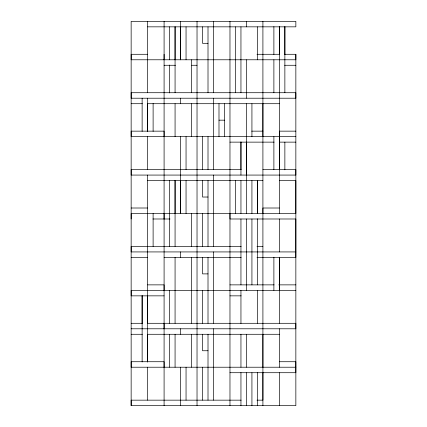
<?xml version="1.0" encoding="UTF-8"?>
<svg xmlns="http://www.w3.org/2000/svg" width="427" height="427" viewBox="0 0 427 427"><rect width="100%" height="100%" fill="white"/><g stroke="black" fill="none" stroke-linecap="round" stroke-linejoin="round"><path stroke-width="0.64" d="M284.649 54.288L295.852 54.288L295.852 405.65L131.148 405.65L131.148 400.158L241.17 400.158M131.148 218.992L131.148 213.5L295.852 213.5L295.852 180.562L279.381 180.562M142.132 295.852L142.132 361.952M164.091 367.22L164.091 361.728L131.148 361.728L131.148 367.22L295.852 367.22M164.091 328.79L164.091 323.298M164.091 290.36L164.091 284.868L147.619 284.868M164.091 218.992L164.091 213.5M164.091 136.64L164.091 131.148L131.148 131.148L131.148 136.64L295.852 136.64M164.091 59.78L164.091 54.288M175.07 213.5L175.07 180.562L175.07 246.438M175.07 59.78L175.07 26.842L175.07 92.718M180.562 21.35L180.562 59.78L180.562 26.842M229.972 213.5L229.972 218.992L295.852 218.992L295.852 257.422L256.979 257.422M240.951 175.07L240.951 142.132M246.438 405.65L246.438 372.712M246.438 175.07L246.438 142.132M251.93 405.65L251.93 372.712M251.93 284.868L251.93 218.992M262.909 372.488L262.909 400.158L256.979 400.158M262.909 367.22L262.909 334.282M262.909 213.5L262.909 208.008L279.381 208.008M262.909 136.64L262.909 103.702M273.888 54.512L273.888 26.618M279.381 290.36L279.381 257.422M279.381 169.802L279.381 131.148L295.852 131.148M284.868 169.802L284.868 142.132M284.868 54.512L284.868 26.842M295.852 54.288L295.852 59.78L240.951 59.78M147.619 26.842L295.852 26.842L295.852 21.35L131.148 21.35L131.148 405.65M208.008 43.308L202.521 43.308L202.521 26.842M147.619 54.288L131.148 54.288L131.148 59.78L240.732 59.78M256.979 54.288L279.381 54.288L279.381 26.618L279.381 213.5M164.091 65.272L175.508 65.272M191.76 65.272L197.028 65.272M284.649 65.272L295.852 65.272M131.148 103.702L142.351 103.702M279.381 103.702L147.619 103.702L147.619 131.372L147.619 98.21M218.992 120.168L224.479 120.168M251.711 131.148L262.909 131.148M229.972 142.132L274.107 142.132M279.381 142.132L295.852 142.132M241.17 169.578L131.148 169.578L131.148 175.07L295.852 175.07L295.852 169.578L262.909 169.578M147.619 180.562L262.909 180.562M208.008 197.028L202.521 197.028L202.521 180.562M131.148 208.008L147.619 208.008M152.893 218.992L170.021 218.992M241.17 246.438L131.148 246.438L131.148 251.93L295.852 251.93M256.979 246.438L262.909 246.438M131.148 257.422L147.619 257.422M164.091 257.422L241.17 257.422M208.008 273.888L202.521 273.888L202.521 257.422M229.972 284.868L274.107 284.868M278.719 284.868L295.852 284.868M191.542 290.36L131.148 290.36L131.148 295.852L164.091 295.852M191.76 290.36L295.852 290.36M229.972 295.852L241.17 295.852M131.148 323.298L142.351 323.298M131.148 328.79L295.852 328.79L295.852 323.298L147.619 323.298L147.619 295.628M131.148 334.282L142.351 334.282M279.381 334.282L147.619 334.282L147.619 361.952L147.619 175.07M208.008 350.748L202.521 350.748L202.521 334.282M279.381 361.728L295.852 361.728L295.852 372.712L229.972 372.712M284.868 26.618L284.868 92.718M279.381 218.992L279.381 251.93M279.381 257.198L279.381 323.298M279.381 328.79L279.381 367.22M279.381 372.712L279.381 405.65M273.888 59.78L273.888 92.718M273.888 136.64L273.888 169.578M273.888 257.198L273.888 290.36M262.909 21.35L262.909 405.65M257.422 26.842L257.422 59.78M257.422 218.768L257.422 284.868M257.422 290.36L257.422 323.298M257.422 372.488L257.422 405.65M251.93 103.702L251.93 136.64M251.93 180.562L251.93 213.5M246.438 21.35L246.438 26.842M246.438 59.78L246.438 98.21M246.438 103.702L246.438 213.5M246.438 218.992L246.438 290.36M246.438 334.282L246.438 367.22M240.951 26.842L240.951 92.718M240.951 141.908L240.951 169.578M240.951 180.562L240.951 213.5M240.951 218.992L240.951 284.868M240.951 290.36L240.951 323.522M240.951 334.282L240.951 367.22M240.951 372.488L240.951 405.65M235.458 26.842L235.458 92.718M235.458 180.562L235.458 213.5M229.972 21.35L229.972 405.65M224.479 103.702L224.479 136.64M218.992 103.702L218.992 136.64M213.5 21.35L213.5 92.718M213.5 98.21L213.5 169.578M213.5 175.07L213.5 246.438M213.5 251.93L213.5 323.298M213.5 328.79L213.5 400.158M208.008 26.842L208.008 92.718M208.008 136.64L208.008 169.578M208.008 180.562L208.008 246.438M208.008 257.422L208.008 323.298M208.008 334.282L208.008 400.158M202.521 136.64L202.521 169.578M202.521 213.5L202.521 246.438M202.521 290.36L202.521 323.298M202.521 367.22L202.521 400.158M197.028 21.35L197.028 405.65M191.542 59.78L191.542 92.718M191.542 103.702L191.542 136.64M191.542 213.5L191.542 246.438M191.542 257.422L191.542 323.298M191.542 334.282L191.542 367.22M186.049 26.842L186.049 59.78M186.049 136.64L186.049 169.578M186.049 180.562L186.049 213.5M186.049 367.22L186.049 400.158M180.562 98.21L180.562 103.702M180.562 136.64L180.562 213.5L180.562 180.562M180.562 251.93L180.562 257.422M180.562 328.79L180.562 334.282M180.562 367.22L180.562 405.65M175.07 103.702L175.07 136.64M175.07 257.422L175.07 323.298M175.07 334.282L175.07 367.22M169.578 26.842L169.578 59.78M169.578 65.048L169.578 92.942M169.578 180.562L169.578 246.438M169.578 290.36L169.578 323.298M169.578 334.282L169.578 367.22M164.091 21.35L164.091 405.65M153.112 103.478L153.112 131.372M153.112 213.5L153.112 246.438M147.619 21.35L147.619 92.718M147.619 136.64L147.619 169.578M147.619 367.22L147.619 400.158M142.132 98.21L142.132 131.372M142.132 295.628L142.132 323.298M131.148 92.718L131.148 98.21L295.852 98.21L295.852 92.718L131.148 92.718M257.422 180.562L257.422 213.5L257.422 180.562"/></g></svg>
